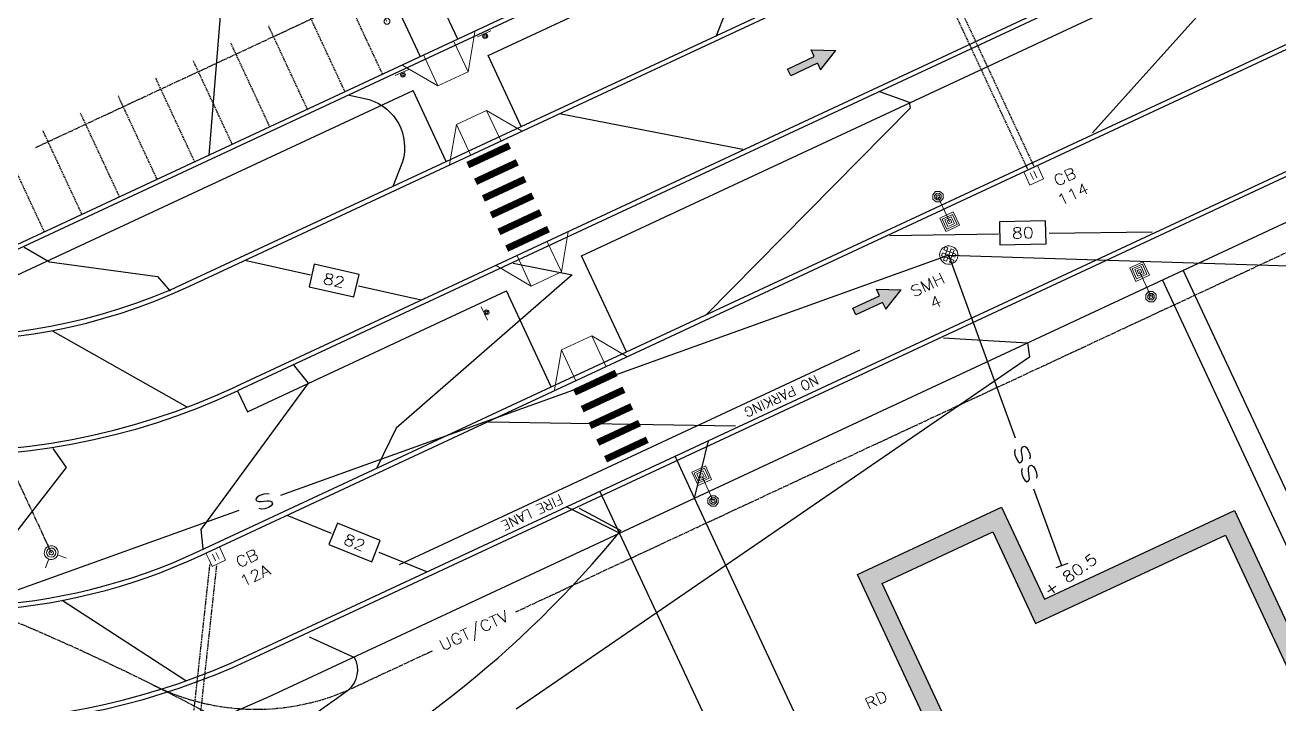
# Model space of a CAD drawing. Header units: feet. Extents: x 1024297 to 1030998, y 90489 to 94481.
# Drawn here: x 1025341.1 to 1025613.3, y 91454.4 to 91601.7 of the extents above; entities that cross this region are included whole.
import ezdxf
from ezdxf.enums import TextEntityAlignment as Align

# ---------------------------------------------------------------- set-up
doc = ezdxf.new("R2010")
doc.units = ezdxf.units.FT
doc.header["$MEASUREMENT"] = 0
for name, pattern in [('HIDDEN', [0.375, 0.25, -0.125]), ('UTILITY', [1.08, 0.9, -0.06, 0, -0.06, 0, -0.06]), ('WATER', [1.14, 0.9, -0.06, 0, -0.06, 0, -0.06, 0, -0.06])]:
    doc.linetypes.add(name, pattern=pattern)
for name, color, linetype in [('P1COL', 4, 'Continuous'), ('P1SWT', 4, 'Continuous'), ('P2SWL', 5, 'Continuous'), ('P5PLL', 1, 'HIDDEN'), ('P5PML', 1, 'Continuous'), ('P6BUL', 6, 'Continuous'), ('P6CUL', 6, 'Continuous'), ('P6CWL', 1, 'Continuous'), ('P6DRL', 6, 'HIDDEN'), ('P6PLL', 6, 'Continuous'), ('P6TOS', 3, 'Continuous'), ('P6UTL', 6, 'UTILITY'), ('P6WAL', 6, 'Continuous'), ('P6WAS', 6, 'Continuous'), ('P6WTL', 6, 'WATER'), ('P7BUL', 3, 'Continuous'), ('P7COT', 3, 'Continuous'), ('P7DRS', 3, 'Continuous'), ('P7DRT', 3, 'Continuous'), ('P7DRT-RD', 3, 'Continuous'), ('P7EPL', 3, 'Continuous'), ('P7MSS', 3, 'Continuous'), ('P7PLS-HC', 3, 'Continuous'), ('P7SWS', 3, 'Continuous'), ('P7SWT', 3, 'Continuous'), ('P7TFA', 3, 'Continuous'), ('P7UTS', 3, 'Continuous'), ('P7WTS', 3, 'Continuous')]:
    doc.layers.add(name, color=color, linetype=linetype)
doc.styles.add('60', font='simplex.shx', dxfattribs={"width": 1.15, "height": 2.4})
doc.styles.add('60L', font='simplex.shx', dxfattribs={"height": 2.12})
doc.styles.add('80', font='simplex.shx', dxfattribs={"width": 1.66, "height": 3.08})

# ---------------------------------------------------------------- blocks, each defined once
blk = doc.blocks.new('PHYD')
at = {"color": 0, "linetype": 'ByBlock', "lineweight": 0}
for points in [[(-0.0002, 0.0751), (-0.0002, 0.0379)], [(0.0374, 0.0002), (0.0356, 0.0119), (0.03, 0.0221), (0.0216, 0.0304), (0.0114, 0.036), (-0.0002, 0.0379), (-0.0119, 0.036), (-0.0221, 0.0304), (-0.0304, 0.0221), (-0.036, 0.0119), (-0.0379, 0.0002), (-0.036, -0.0114), (-0.0304, -0.0216), (-0.0221, -0.03), (-0.0119, -0.0356), (-0.0002, -0.0374), (0.0114, -0.0356), (0.0216, -0.03), (0.03, -0.0216), (0.0356, -0.0114), (0.0374, 0.0002), (0.0374, 0.0002)], [(0.0249, 0.0002), (0.023, 0.01), (0.0174, 0.0179), (0.0095, 0.0235), (-0.0002, 0.0253), (-0.01, 0.0235), (-0.0179, 0.0179), (-0.0235, 0.01), (-0.0253, 0.0002), (-0.0235, -0.0095), (-0.0179, -0.0174), (-0.01, -0.023), (-0.0002, -0.0249), (0.0095, -0.023), (0.0174, -0.0174), (0.023, -0.0095), (0.0249, 0.0002), (0.0249, 0.0002)], [(0.0123, 0.0002), (0.0105, 0.0063), (0.0058, 0.0109), (-0.0002, 0.0128), (-0.0063, 0.0109), (-0.0109, 0.0063), (-0.0128, 0.0002), (-0.0109, -0.0058), (-0.0063, -0.0105), (-0.0002, -0.0123), (0.0058, -0.0105), (0.0105, -0.0058), (0.0123, 0.0002), (0.0123, 0.0002)], [(-0.0253, -0.0249), (-0.0625, -0.0621)], [(0.0621, -0.0621), (0.0249, -0.0249)]]:
    blk.add_lwpolyline(points, dxfattribs=at)
blk = doc.blocks.new('HC')
at = {"color": 0, "linetype": 'ByBlock', "lineweight": 0}
for points in [[(0.0989, 0.2501), (0.094, 0.2624), (0.0829, 0.2673), (0.0707, 0.2624), (0.0657, 0.2501), (0.0707, 0.239), (0.0829, 0.2341), (0.094, 0.239), (0.0989, 0.2501), (0.0989, 0.2501)], [(0.0829, 0.2501), (0.0829, 0.2341), (0.0829, 0.1837), (0.1321, 0.1837)], [(0.0657, 0.2009), (0.051, 0.1788), (0.0461, 0.153), (0.051, 0.1284), (0.0657, 0.1063), (0.0879, 0.0915), (0.1137, 0.0866), (0.1382, 0.0915), (0.1604, 0.1063)], [(0.0829, 0.1837), (0.0829, 0.1505), (0.1493, 0.1505), (0.1825, 0.1001), (0.1997, 0.1174)]]:
    blk.add_lwpolyline(points, dxfattribs=at)
blk = doc.blocks.new('RAMP')
at = {"color": 0, "linetype": 'ByBlock', "lineweight": 0}
for points in [[(0, 0), (0.284, 0.411), (0.284, 0)], [(0.284, 0.411), (0.695, 0.411), (0.695, 0)], [(0.695, 0.411), (0.98, 0)]]:
    blk.add_lwpolyline(points, dxfattribs=at)
blk = doc.blocks.new('SMH')
at = {"color": 0, "linetype": 'ByBlock', "lineweight": 0}
for points in [[(0.0497, 0.0002), (0.0478, 0.0133), (0.0429, 0.0255), (0.0352, 0.0357), (0.025, 0.0434), (0.0129, 0.0488), (-0.0002, 0.0502), (-0.0133, 0.0488), (-0.0255, 0.0434), (-0.0357, 0.0357), (-0.0434, 0.0255), (-0.0483, 0.0133), (-0.0502, 0.0002), (-0.0483, -0.0129), (-0.0434, -0.025), (-0.0357, -0.0352), (-0.0255, -0.0429), (-0.0133, -0.0483), (-0.0002, -0.0497), (0.0129, -0.0483), (0.025, -0.0429), (0.0352, -0.0352), (0.0429, -0.025), (0.0478, -0.0129), (0.0497, 0.0002), (0.0497, 0.0002)], [(-0.0002, 0.0502), (-0.0129, 0.0376), (0.0371, -0.0124), (0.025, -0.025), (-0.0255, 0.0255), (-0.0376, 0.0129), (0.0124, -0.0371), (-0.0002, -0.0497), (-0.0129, -0.0371), (0.0371, 0.0129), (0.025, 0.0255), (-0.0255, -0.025), (-0.0376, -0.0124), (0.0124, 0.0376), (-0.0002, 0.0502), (-0.0002, 0.0502)]]:
    blk.add_lwpolyline(points, dxfattribs=at)
blk = doc.blocks.new('CBB')
at = {"color": 0, "linetype": 'ByBlock', "lineweight": 0}
for points in [[(0.0396, 0.0414), (0.0396, 0.0801), (-0.0414, 0.0801), (-0.0414, 0.0009), (0.0396, 0.0009), (0.0396, 0.0414), (0.0396, 0.0414)], [(-0.0114, 0.0202), (-0.0114, 0.0607)], [(0.0097, 0.0607), (0.0097, 0.0202)]]:
    blk.add_lwpolyline(points, dxfattribs=at)
blk = doc.blocks.new('SIGN1')
at = {"color": 0, "linetype": 'ByBlock', "lineweight": 0}
for points in [[(-0.0406, 0.0135), (0.0399, 0.0135)], [(0.0128, 0.0003), (0.0115, 0.0073), (0.0066, 0.0121), (-0.0003, 0.0135), (-0.0073, 0.0121), (-0.0121, 0.0073), (-0.0135, 0.0003), (-0.0121, -0.0066), (-0.0073, -0.0115), (-0.0003, -0.0128), (0.0066, -0.0115), (0.0115, -0.0066), (0.0128, 0.0003), (0.0128, 0.0003)], [(0.0066, 0.0003), (0.0045, 0.0052), (-0.0003, 0.0073), (-0.0052, 0.0052), (-0.0073, 0.0003), (-0.0052, -0.0045), (-0.0003, -0.0066), (0.0045, -0.0045), (0.0066, 0.0003), (0.0066, 0.0003)]]:
    blk.add_lwpolyline(points, dxfattribs=at)
blk = doc.blocks.new('PLP1')
at = {"color": 0, "linetype": 'ByBlock', "lineweight": 0}
for points in [[(-0.001, 0.191), (0.0393, 0.191), (0.0393, 0.1104), (-0.0413, 0.1104), (-0.0413, 0.191), (-0.001, 0.191), (-0.001, 0.191)], [(-0.001, 0.1814), (0.0298, 0.1814), (0.0298, 0.1219), (-0.0317, 0.1219), (-0.0317, 0.1814), (-0.001, 0.1814), (-0.001, 0.1814)], [(-0.001, 0.1718), (0.0182, 0.1718), (0.0182, 0.1315), (-0.0202, 0.1315), (-0.0202, 0.1718), (-0.001, 0.1718), (-0.001, 0.1718)], [(-0.001, 0.1603), (0.0086, 0.1603), (0.0086, 0.1411), (-0.0106, 0.1411), (-0.0106, 0.1603), (-0.001, 0.1603), (-0.001, 0.1603)], [(-0.001, 0.001), (-0.001, 0.1507)], [(0.0298, 0.001), (0.0202, 0.0221), (-0.001, 0.0317), (-0.0221, 0.0221), (-0.0317, 0.001), (-0.0221, -0.0202), (-0.001, -0.0298), (0.0202, -0.0202), (0.0298, 0.001), (0.0298, 0.001)], [(0.0182, 0.001), (0.0125, 0.0144), (-0.001, 0.0202), (-0.0144, 0.0144), (-0.0202, 0.001), (-0.0144, -0.0125), (-0.001, -0.0182), (0.0125, -0.0125), (0.0182, 0.001), (0.0182, 0.001)], [(0.0086, 0.001), (0.0067, 0.0086), (-0.001, 0.0106), (-0.0086, 0.0086), (-0.0106, 0.001), (-0.0086, -0.0067), (-0.001, -0.0086), (0.0067, -0.0067), (0.0086, 0.001), (0.0086, 0.001)]]:
    blk.add_lwpolyline(points, dxfattribs=at)
blk = doc.blocks.new('CONID')
blk.add_lwpolyline([(-0.125, -0.0625), (0.125, -0.0625), (0.125, 0.0625), (-0.125, 0.0625)], close=True)
at = {"style": '60', "width": 1.15}
blk.add_attdef('CON', text='', height=0.06, dxfattribs=at).set_placement((0, 0), align=Align.MIDDLE)
blk = doc.blocks.new('TF')
for p, q in [((0.0012, -0.0199), (0.0012, 0.0201)), ((0.0012, 0.0201), (0.1612, 0.0201)), ((0.1612, 0.0201), (0.1612, 0.0601)), ((0.1612, 0.0601), (0.2812, 0.0001)), ((0.1612, -0.0599), (0.2812, 0.0001)), ((0.1612, -0.0199), (0.0012, -0.0199)), ((0.1612, -0.0199), (0.1612, -0.0599))]:
    blk.add_line(p, q)
for points in [[(0.0012, 0.0201), (0.0012, -0.0199), (0.1612, 0.0201), (0.1612, -0.0199)], [(0.1612, -0.0599), (0.1612, 0.0601), (0.2812, 0.0001), (0.1612, 0.0601)]]:
    blk.add_solid(points)

msp = doc.modelspace()

# ---------------------------------------------------------------- hatches: boundary and pattern name
at = {"layer": 'P6BUL'}
h = msp.add_hatch(color=256, dxfattribs=at)
edge = h.paths.add_edge_path()
edge.add_line((1025895.77189, 91235.01205), (1025898.16707, 91229.87559))
edge.add_line((1025898.16707, 91229.87559), (1025861.00841, 91212.54822))
edge.add_line((1025861.00841, 91212.54822), (1025827.19895, 91285.05285))
edge.add_line((1025827.19895, 91285.05285), (1025757.11132, 91252.37045))
edge.add_line((1025757.11132, 91252.37045), (1025760.91034, 91244.22342))
edge.add_arc((1025532.56519, 91131.64573), 254.58838, -20.7880087, 26.2440103, ccw=False)
edge.add_line((1025770.57986, 91041.28944), (1025741.91456, 91102.76235))
edge.add_line((1025741.91456, 91102.76235), (1025714.72532, 91090.08381))
edge.add_line((1025714.72532, 91090.08381), (1025700.35633, 91120.89825))
edge.add_line((1025700.35633, 91120.89825), (1025664.10402, 91103.99354))
edge.add_line((1025664.10402, 91103.99354), (1025668.04846, 91095.53466))
edge.add_line((1025668.04846, 91095.53466), (1025635.42137, 91080.3204))
edge.add_line((1025635.42137, 91080.3204), (1025644.71897, 91060.38163))
edge.add_line((1025644.71897, 91060.38163), (1025597.59097, 91038.40548))
edge.add_line((1025597.59097, 91038.40548), (1025588.29336, 91058.34425))
edge.add_line((1025588.29336, 91058.34425), (1025561.10414, 91045.66571))
edge.add_line((1025561.10414, 91045.66571), (1025528.98434, 91114.54683))
edge.add_line((1025528.98434, 91114.54683), (1025532.60954, 91116.23729))
edge.add_line((1025532.60954, 91116.23729), (1025529.22859, 91123.48775))
edge.add_line((1025529.22859, 91123.48775), (1025525.60339, 91121.7973))
edge.add_line((1025525.60339, 91121.7973), (1025504.8951, 91166.20638))
edge.add_line((1025504.8951, 91166.20638), (1025525.28699, 91175.71527))
edge.add_line((1025525.28699, 91175.71527), (1025490.76342, 91249.75132))
edge.add_line((1025490.76342, 91249.75132), (1025482.68513, 91255.62054))
edge.add_line((1025482.68513, 91255.62054), (1025471.22893, 91239.85243))
edge.add_line((1025471.22893, 91239.85243), (1025365.65222, 91316.55841))
edge.add_line((1025365.65222, 91316.55841), (1025386.81248, 91345.68302))
edge.add_line((1025386.81248, 91345.68302), (1025391.66659, 91342.15631))
edge.add_line((1025391.66659, 91342.15631), (1025408.12457, 91364.80878))
edge.add_line((1025408.12457, 91364.80878), (1025403.27047, 91368.33549))
edge.add_line((1025403.27047, 91368.33549), (1025424.43074, 91397.46011))
edge.add_line((1025424.43074, 91397.46011), (1025515.42965, 91331.34553))
edge.add_arc((1025669.27955, 91043.64661), 326.25213, 105.8619875, 118.1360933, ccw=False)
edge.add_line((1025580.10796, 91357.476), (1025521.81319, 91482.48953))
edge.add_line((1025521.81319, 91482.48953), (1025553.08067, 91497.0698))
edge.add_line((1025553.08067, 91497.0698), (1025562.37827, 91477.13103))
edge.add_line((1025562.37827, 91477.13103), (1025603.61552, 91496.36028))
edge.add_line((1025603.61552, 91496.36028), (1025671.23446, 91351.351))
edge.add_line((1025671.23446, 91351.351), (1025763.95606, 91394.58779))
edge.add_line((1025763.95606, 91394.58779), (1025739.4442, 91447.15364))
edge.add_line((1025739.4442, 91447.15364), (1025761.19765, 91457.29744))
edge.add_line((1025761.19765, 91457.29744), (1025750.20958, 91480.86144))
edge.add_line((1025750.20958, 91480.86144), (1025846.30835, 91525.67304))
edge.add_line((1025846.30835, 91525.67304), (1025857.29642, 91502.10903))
edge.add_line((1025857.29642, 91502.10903), (1025879.04781, 91512.25187))
edge.add_line((1025879.04781, 91512.25187), (1025903.55967, 91459.68602))
edge.add_line((1025903.55967, 91459.68602), (1025996.29671, 91502.93002))
edge.add_line((1025996.29671, 91502.93002), (1025940.33687, 91622.93629))
edge.add_line((1025940.33687, 91622.93629), (1025952.11887, 91628.43033))
edge.add_line((1025952.11887, 91628.43033), (1025952.05687, 91628.56329))
edge.add_arc((1026296.33469, 92124.79385), 603.96357, 234.04158785, 235.24762769, ccw=False)
edge.add_line((1025941.68857, 91635.91951), (1025941.5445, 91636.02403))
edge.add_arc((1025977.65943, 91681.71434), 58.23996, 155.1747273, 231.6761391, ccw=False)
edge.add_line((1025924.80129, 91706.16653), (1025921.37932, 91713.50496))
edge.add_line((1025921.37932, 91713.50496), (1025947.34993, 91725.61526))
edge.add_line((1025947.34993, 91725.61526), (1025922.91151, 91778.02362))
edge.add_line((1025922.91151, 91778.02362), (1026062.78501, 91843.2477))
edge.add_line((1026062.78501, 91843.2477), (1026067.29294, 91833.58042))
edge.add_line((1026067.29294, 91833.58042), (1026134.35972, 91864.85417))
edge.add_line((1026134.35972, 91864.85417), (1026163.87256, 91801.56367))
edge.add_line((1026163.87256, 91801.56367), (1026190.15549, 91813.8196))
edge.add_line((1026190.15549, 91813.8196), (1026217.76655, 91754.6075))
edge.add_line((1026217.76655, 91754.6075), (1026191.48362, 91742.35157))
edge.add_line((1026191.48362, 91742.35157), (1026220.99646, 91679.06107))
edge.add_line((1026220.99646, 91679.06107), (1026153.92969, 91647.78732))
edge.add_line((1026153.92969, 91647.78732), (1026158.43761, 91638.12004))
edge.add_line((1026158.43761, 91638.12004), (1026116.36961, 91618.5034))
edge.add_line((1026116.36961, 91618.5034), (1026144.26248, 91558.68695))
edge.add_line((1026144.26248, 91558.68695), (1026211.63133, 91590.10156))
edge.add_line((1026211.63133, 91590.10156), (1026251.35744, 91504.90863))
edge.add_line((1026251.35744, 91504.90863), (1026113.59861, 91440.67063))
edge.add_line((1026113.59861, 91440.67063), (1026201.50321, 91252.15872))
edge.add_line((1026201.50321, 91252.15872), (1026170.23564, 91237.57841))
edge.add_line((1026170.23564, 91237.57841), (1026160.93804, 91257.51718))
edge.add_line((1026160.93804, 91257.51718), (1026119.70084, 91238.28796))
edge.add_line((1026119.70084, 91238.28796), (1026049.54619, 91388.73507))
edge.add_line((1026049.54619, 91388.73507), (1025946.83162, 91340.83848))
edge.add_line((1025946.83162, 91340.83848), (1025980.64108, 91268.33386))
edge.add_line((1025980.64108, 91268.33386), (1025943.48243, 91251.00649))
edge.add_line((1025943.48243, 91251.00649), (1025941.08725, 91256.14295))
edge.add_line((1025941.08725, 91256.14295), (1025939.87884, 91255.57946))
edge.add_arc((1025898.74365, 91287.7941), 52.24832, 268.0659361, 321.9340639, ccw=False)
edge.add_line((1025896.9803, 91235.57554), (1025895.77189, 91235.01205))
edge = h.paths.add_edge_path(flags=16)
edge.add_line((1025890.45619, 91236.94681), (1025892.85136, 91231.81035))
edge.add_line((1025892.85136, 91231.81035), (1025862.94317, 91217.86393))
edge.add_line((1025862.94317, 91217.86393), (1025829.1337, 91290.36855))
edge.add_line((1025829.1337, 91290.36855), (1025751.79561, 91254.30521))
edge.add_line((1025751.79561, 91254.30521), (1025757.30354, 91242.49343))
edge.add_arc((1025532.56519, 91131.64573), 250.58838, -18.5803441, 26.2538989, ccw=False)
edge.add_line((1025770.09235, 91051.79972), (1025743.84931, 91108.07806))
edge.add_line((1025743.84931, 91108.07806), (1025716.66008, 91095.39951))
edge.add_line((1025716.66008, 91095.39951), (1025702.29109, 91126.21395))
edge.add_line((1025702.29109, 91126.21395), (1025658.78831, 91105.9283))
edge.add_line((1025658.78831, 91105.9283), (1025662.73275, 91097.46942))
edge.add_line((1025662.73275, 91097.46942), (1025630.10567, 91082.25516))
edge.add_line((1025630.10567, 91082.25516), (1025639.40327, 91062.31639))
edge.add_line((1025639.40327, 91062.31639), (1025599.52572, 91043.72119))
edge.add_line((1025599.52572, 91043.72119), (1025590.22812, 91063.65996))
edge.add_line((1025590.22812, 91063.65996), (1025563.03889, 91050.98141))
edge.add_line((1025563.03889, 91050.98141), (1025534.30004, 91112.61208))
edge.add_line((1025534.30004, 91112.61208), (1025537.92524, 91114.30253))
edge.add_line((1025537.92524, 91114.30253), (1025531.16335, 91128.80346))
edge.add_line((1025531.16335, 91128.80346), (1025527.53815, 91127.113))
edge.add_line((1025527.53815, 91127.113), (1025510.2108, 91164.27162))
edge.add_line((1025510.2108, 91164.27162), (1025530.6027, 91173.78052))
edge.add_line((1025530.6027, 91173.78052), (1025493.95146, 91252.37934))
edge.add_line((1025493.95146, 91252.37934), (1025481.8002, 91261.20775))
edge.add_line((1025481.8002, 91261.20775), (1025470.34401, 91245.43964))
edge.add_line((1025470.34401, 91245.43964), (1025371.23942, 91317.44333))
edge.add_line((1025371.23942, 91317.44333), (1025387.69741, 91340.09581))
edge.add_line((1025387.69741, 91340.09581), (1025392.55151, 91336.5691))
edge.add_line((1025392.55151, 91336.5691), (1025413.71178, 91365.69371))
edge.add_line((1025413.71178, 91365.69371), (1025408.85768, 91369.22042))
edge.add_line((1025408.85768, 91369.22042), (1025425.31567, 91391.8729))
edge.add_line((1025425.31567, 91391.8729), (1025515.11471, 91326.63007))
edge.add_arc((1025669.27955, 91043.64661), 322.25213, 105.026245, 118.5808383, ccw=False)
edge.add_line((1025585.73199, 91354.88003), (1025527.12889, 91480.55478))
edge.add_line((1025527.12889, 91480.55478), (1025551.14591, 91491.7541))
edge.add_line((1025551.14591, 91491.7541), (1025560.44351, 91471.81533))
edge.add_line((1025560.44351, 91471.81533), (1025601.68076, 91491.04457))
edge.add_line((1025601.68076, 91491.04457), (1025669.2997, 91346.03529))
edge.add_line((1025669.2997, 91346.03529), (1025769.27177, 91392.65303))
edge.add_line((1025769.27177, 91392.65303), (1025744.75991, 91445.21889))
edge.add_line((1025744.75991, 91445.21889), (1025766.51336, 91455.36268))
edge.add_line((1025766.51336, 91455.36268), (1025755.52528, 91478.92669))
edge.add_line((1025755.52528, 91478.92669), (1025844.37359, 91520.35733))
edge.add_line((1025844.37359, 91520.35733), (1025855.36166, 91496.79333))
edge.add_line((1025855.36166, 91496.79333), (1025877.11305, 91506.93617))
edge.add_line((1025877.11305, 91506.93617), (1025901.62491, 91454.37032))
edge.add_line((1025901.62491, 91454.37032), (1026001.61242, 91500.99526))
edge.add_line((1026001.61242, 91500.99526), (1025945.65257, 91621.00153))
edge.add_line((1025945.65257, 91621.00153), (1025957.43457, 91626.49557))
edge.add_line((1025957.43457, 91626.49557), (1025955.22441, 91631.23529))
edge.add_arc((1026296.33469, 92124.79385), 599.96357, 234.04158757, 235.35070898, ccw=False)
edge.add_line((1025944.03736, 91639.15729), (1025943.96131, 91639.21245))
edge.add_arc((1025977.65943, 91681.71434), 54.23996, 153.239473, 231.5904444, ccw=False)
edge.add_line((1025929.22878, 91706.13656), (1025926.69502, 91711.57021))
edge.add_line((1025926.69502, 91711.57021), (1025952.66563, 91723.6805))
edge.add_line((1025952.66563, 91723.6805), (1025928.22722, 91776.08886))
edge.add_line((1025928.22722, 91776.08886), (1026060.85026, 91837.932))
edge.add_line((1026060.85026, 91837.932), (1026065.35818, 91828.26471))
edge.add_line((1026065.35818, 91828.26471), (1026132.42496, 91859.53846))
edge.add_line((1026132.42496, 91859.53846), (1026161.9378, 91796.24797))
edge.add_line((1026161.9378, 91796.24797), (1026188.22073, 91808.5039))
edge.add_line((1026188.22073, 91808.5039), (1026212.45084, 91756.54225))
edge.add_line((1026212.45084, 91756.54225), (1026186.16792, 91744.28632))
edge.add_line((1026186.16792, 91744.28632), (1026215.68076, 91680.99583))
edge.add_line((1026215.68076, 91680.99583), (1026148.61398, 91649.72208))
edge.add_line((1026148.61398, 91649.72208), (1026153.12191, 91640.0548))
edge.add_line((1026153.12191, 91640.0548), (1026111.0539, 91620.43816))
edge.add_line((1026111.0539, 91620.43816), (1026142.32772, 91553.37125))
edge.add_line((1026142.32772, 91553.37125), (1026209.69657, 91584.78586))
edge.add_line((1026209.69657, 91584.78586), (1026246.04174, 91506.84339))
edge.add_line((1026246.04174, 91506.84339), (1026108.28291, 91442.60539))
edge.add_line((1026108.28291, 91442.60539), (1026196.18751, 91254.09348))
edge.add_line((1026196.18751, 91254.09348), (1026172.1704, 91242.89411))
edge.add_line((1026172.1704, 91242.89411), (1026162.8728, 91262.83288))
edge.add_line((1026162.8728, 91262.83288), (1026121.6356, 91243.60366))
edge.add_line((1026121.6356, 91243.60366), (1026051.48095, 91394.05078))
edge.add_line((1026051.48095, 91394.05078), (1025941.51592, 91342.77324))
edge.add_line((1025941.51592, 91342.77324), (1025975.32538, 91270.26861))
edge.add_line((1025975.32538, 91270.26861), (1025945.41718, 91256.32219))
edge.add_line((1025945.41718, 91256.32219), (1025943.02201, 91261.45866))
edge.add_line((1025943.02201, 91261.45866), (1025937.30192, 91258.79133))
edge.add_arc((1025898.74365, 91287.7941), 48.24832, 266.9497608, 323.0502392, ccw=False)
edge.add_line((1025896.17628, 91239.61413), (1025890.45619, 91236.94681))

# ---------------------------------------------------------------- linework, layer by layer
at = {"layer": 'P1COL'}
for p, q in [((1025540.44155, 91533.84293), (1025558.67172, 91532.7322)), ((1025558.67172, 91532.7322), (1025559.15037, 91529.62936)), ((1025559.15037, 91529.62936), (1025447.7182, 91453.2704)), ((1025461.39151, 91496.86427), (1025470.40355, 91492.01922)), ((1025402.79291, 91468.95528), (1025412.62838, 91464.43826))]:
    msp.add_line(p, q, dxfattribs=at)
at = {"layer": 'P1COL', "flags": 128}
for points in [[(1025394.72993, 91742.32295), (1025380.99426, 91573.50425)], [(1025600.02859, 91621.62573), (1025607.5442, 91619.59613), (1025608.33909, 91617.89148), (1025572.8111, 91578.34555)], [(1025526.5381, 91587.33023), (1025533.01825, 91584.97017), (1025533.25741, 91583.73624), (1025488.94593, 91538.8184)], [(1025457.11243, 91582.51767), (1025496.88527, 91574.7887)], [(1025528.79398, 91556.09709), (1025552.41114, 91556.40301)], [(1025563.37694, 91556.54506), (1025585.72352, 91556.83453)], [(1025340.89443, 91553.50344), (1025346.36079, 91550.36102), (1025369.85641, 91547.16554), (1025372.57622, 91543.97297)], [(1025403.02215, 91547.44957), (1025388.80624, 91550.66597)], [(1025447.06027, 91550.06361), (1025459.85776, 91547.50845), (1025421.65562, 91514.25479), (1025417.4155, 91505.60763)], [(1025427.04269, 91542.01485), (1025413.43369, 91545.09393)], [(1025376.26467, 91518.81704), (1025347.1638, 91535.24889)], [(1025379.73995, 91488.02571), (1025379.31114, 91492.23725), (1025402.57847, 91523.98673), (1025399.35939, 91528.02999)], [(1025495.30824, 91514.65995), (1025441.67509, 91515.52582)], [(1025331.09467, 91475.89129), (1025331.17076, 91481.48912), (1025350.08187, 91505.71808), (1025347.154, 91509.85192)], [(1025407.62238, 91491.41919), (1025397.95241, 91495.32669)], [(1025428.32894, 91483.05195), (1025417.92794, 91487.25485)], [(1025376.00597, 91459.40338), (1025349.11994, 91476.8667)]]:
    msp.add_lwpolyline(points, dxfattribs=at)
for points in [[(1025481.3117, 91619.08403), (1025485.9671, 91618.05295, -0.411584031), (1025493.15881, 91604.5549), (1025493.15881, 91604.5549), (1025491.06719, 91599.21043)], [(1025411.15965, 91586.5818), (1025415.81504, 91585.55072, -0.411584031), (1025423.00676, 91572.05267), (1025423.00676, 91572.05267), (1025420.91513, 91566.70821)]]:
    msp.add_lwpolyline(points, format="xyb", dxfattribs=at)
at = {"layer": 'P1COL'}
for centre, radius, start, end in [((1025291.19987, 91638.41917), 231.40204, 295.4121606, 320.752992), ((1025407.6598, 91461.76829), 5.64052, 310.8158213, 28.2523376), ((1025140.57562, 91828.11642), 458.99223, 293.0239778, 306.1516865)]:
    msp.add_arc(centre, radius, start, end, dxfattribs=at)
at = {"layer": 'P2SWL'}
for p, q in [((1025556.07295, 91512.04881), (1025541.61299, 91551.81372)), ((1025566.13487, 91484.37852), (1025560.08077, 91501.0273)), ((1025567.43135, 91484.84997), (1025564.8384, 91483.90708))]:
    msp.add_line(p, q, dxfattribs=at)
at = {"layer": 'P2SWL', "flags": 128}
for points in [[(1025541.61299, 91551.81372), (1025396.50437, 91499.64369)], [(1025541.61299, 91551.81372), (1025659.34481, 91548.07943)], [(1025387.50504, 91496.40822), (1025315.38183, 91470.47819)]]:
    msp.add_lwpolyline(points, dxfattribs=at)
at = {"layer": 'P5PLL'}
for p, q in [((1025418.69368, 91591.08378), (1025410.24132, 91609.20994)), ((1025410.53691, 91587.28022), (1025402.08455, 91605.40637)), ((1025402.38014, 91583.47665), (1025393.92778, 91601.60281)), ((1025394.22337, 91579.67309), (1025385.77101, 91597.79924)), ((1025386.0666, 91575.86952), (1025377.61424, 91593.99568)), ((1025377.90983, 91572.06596), (1025369.45747, 91590.19212)), ((1025369.75306, 91568.2624), (1025361.3007, 91586.38855)), ((1025361.59629, 91564.45883), (1025353.14393, 91582.58499)), ((1025353.43952, 91560.65527), (1025344.98716, 91578.78142)), ((1025345.28275, 91556.8517), (1025336.83039, 91574.97786))]:
    msp.add_line(p, q, dxfattribs=at)
at = {"layer": 'P5PML', "flags": 128}
msp.add_lwpolyline([(1025422.37032, 91484.66719), (1025522.29576, 91531.26319)], dxfattribs=at)
at = {"layer": 'P6BUL'}
msp.add_lwpolyline([(1025585.73199, 91354.88003), (1025527.12889, 91480.55478), (1025551.14591, 91491.7541), (1025560.44351, 91471.81533), (1025601.68076, 91491.04457), (1025669.2997, 91346.03529)], dxfattribs=at)
at = {"layer": 'P6CUL'}
for p, q in [((1025448.80583, 91579.74761), (1025677.64854, 91686.45872)), ((1025432.49229, 91572.14048), (1025448.80583, 91579.74761)), ((1025376.23333, 91545.9065), (1025432.49229, 91572.14048))]:
    msp.add_line(p, q, dxfattribs=at)
at = {"layer": 'P6CUL', "flags": 128}
for points in [[(1025762.50507, 91805.24937, 0.117739273), (1025763.37122, 91803.60553, -0.499753066), (1025738.64934, 91686.21604), (1025387.22141, 91522.3425)], [(1025471.62721, 91530.80699), (1025750.48265, 91660.83942, 0.122888372), (1025789.23778, 91692.23583)], [(1025261.41746, 91449.0571), (1025257.17318, 91456.97772, -0.712164092), (1025262.30308, 91462.53121, 0.215493798), (1025389.97128, 91464.04238), (1025761.47073, 91637.27542)]]:
    msp.add_lwpolyline(points, format="xyb", dxfattribs=at)
for points in [[(1025668.35094, 91706.3975), (1025336.64229, 91551.71921), (1025336.46676, 91552.09564)], [(1025455.31367, 91523.19986), (1025471.62721, 91530.80699)], [(1025378.9832, 91487.60638), (1025455.31367, 91523.19986)]]:
    msp.add_lwpolyline(points, dxfattribs=at)
at = {"layer": 'P6CUL'}
for centre, radius, start in [((1025323.40605, 91659.19498), 125, 238.2639686), ((1025324.46545, 91604.52009), 129, 208.1847385), ((1025323.40605, 91659.19498), 151, 238.2639686)]:
    msp.add_arc(centre, radius, start, 295, dxfattribs=at)
at = {"layer": 'P6CWL', "const_width": 1.5, "flags": 128}
for points in [[(1025437.18692, 91571.34761), (1025446.25013, 91575.57351)], [(1025438.87728, 91567.72232), (1025447.94049, 91571.94823)], [(1025440.56764, 91564.09704), (1025449.63085, 91568.32294)], [(1025442.258, 91560.47176), (1025451.32121, 91564.69766)], [(1025443.94836, 91556.84647), (1025453.01157, 91561.07237)], [(1025445.63872, 91553.22119), (1025454.70193, 91557.44709)], [(1025460.33525, 91522.00258), (1025469.39846, 91526.22848)], [(1025462.02561, 91518.3773), (1025471.08882, 91522.6032)], [(1025463.71597, 91514.75202), (1025472.77918, 91518.97792)], [(1025465.40633, 91511.12673), (1025474.46954, 91515.35263)], [(1025467.09669, 91507.50145), (1025476.1599, 91511.72735)]]:
    msp.add_lwpolyline(points, dxfattribs=at)
at = {"layer": 'P6DRL'}
for p, q in [((1025369.98554, 91381.44751), (1025381.231, 91484.75168)), ((1025371.47673, 91381.28518), (1025382.70098, 91484.39449))]:
    msp.add_line(p, q, dxfattribs=at)
at = {"layer": 'P6DRL', "flags": 128}
for points in [[(1025537.30253, 91616.32936), (1025558.74279, 91570.3502)], [(1025538.65141, 91616.98598), (1025560.10777, 91570.97229)]]:
    msp.add_lwpolyline(points, dxfattribs=at)
at = {"layer": 'P6PLL'}
for p, q in [((1025435.00722, 91598.69091), (1025426.55486, 91616.81707)), ((1025418.39809, 91613.0135), (1025426.85045, 91594.88735))]:
    msp.add_line(p, q, dxfattribs=at)
at = {"layer": 'P6UTL', "flags": 128}
for points in [[(1025447.62694, 91474.37699), (1025614.35655, 91552.12428, -0.100082663), (1025665.16018, 91564.38629, -0.100082663)], [(1025447.80071, 91409.96522, 0.080847209), (1025299.40839, 91487.06091)], [(1025368.90894, 91458.48714, 0.22851963), (1025412.34094, 91457.92285), (1025429.53186, 91465.93911)]]:
    msp.add_lwpolyline(points, format="xyb", dxfattribs=at)
at = {"layer": 'P6WAL'}
for p, q in [((1025441.62132, 91595.15485), (1025670.46403, 91701.86596)), ((1025461.90699, 91551.65207), (1025740.76243, 91681.6845)), ((1025448.80583, 91579.74761), (1025441.62132, 91595.15485)), ((1025338.23642, 91546.94567), (1025425.30778, 91587.54772)), ((1025432.49229, 91572.14048), (1025425.30778, 91587.54772)), ((1025471.62721, 91530.80699), (1025461.90699, 91551.65207)), ((1025682.11016, 91356.42242), (1025592.51507, 91548.5597)), ((1025389.3345, 91517.81096), (1025445.59345, 91544.04494)), ((1025455.31367, 91523.19986), (1025445.59345, 91544.04494)), ((1025662.64608, 91386.33226), (1025587.98353, 91546.44661)), ((1025387.22141, 91522.3425), (1025389.3345, 91517.81096)), ((1025519.80578, 91427.48772), (1025486.41885, 91499.08622)), ((1025514.79418, 91395.6435), (1025470.10531, 91491.47909))]:
    msp.add_line(p, q, dxfattribs=at)
at = {"layer": 'P6WAL', "flags": 128}
for points in [[(1025486.41885, 91499.08622), (1025765.27429, 91629.11865, 0.073882558), (1025799.11732, 91651.47723, -0.218894353), (1025839.02439, 91663.83661), (1025887.77649, 91657.43039, -0.233489639), (1025909.8634, 91642.66067, 0.086864566), (1025929.49095, 91620.05975, 0.00905324), (1025947.5851, 91607.39241)], [(1025265.76346, 91451.38591, 0.203332683), (1025393.77484, 91455.88561), (1025470.10531, 91491.47909)]]:
    msp.add_lwpolyline(points, format="xyb", dxfattribs=at)
at = {"layer": 'P6WAS'}
for p, q in [((1025486.41885, 91499.08622), (1025489.43961, 91511.5286)), ((1025486.41885, 91499.08622), (1025482.19267, 91508.1493)), ((1025470.10531, 91491.47909), (1025465.87913, 91500.54217)), ((1025470.10531, 91491.47909), (1025486.41885, 91499.08622)), ((1025470.10531, 91491.47909), (1025458.63219, 91497.16287))]:
    msp.add_line(p, q, dxfattribs=at)
at = {"layer": 'P6WTL'}
msp.add_line((1025343.44635, 91575.19308), (1025543.79738, 91668.61831), dxfattribs=at)
at = {"layer": 'P6WTL', "flags": 128}
msp.add_lwpolyline([(1025328.9458, 91525.44384), (1025346.76852, 91487.2229)], dxfattribs=at)
at = {"layer": 'P7BUL'}
msp.add_lwpolyline([(1025580.10796, 91357.476), (1025521.81319, 91482.48953), (1025553.08067, 91497.0698), (1025562.37827, 91477.13103), (1025603.61552, 91496.36028), (1025671.23446, 91351.351)], dxfattribs=at)
at = {"layer": 'P7EPL'}
for p, q in [((1025667.92832, 91707.3038), (1025337.12598, 91553.04814)), ((1025376.65595, 91545.0002), (1025728.08388, 91708.87373)), ((1025738.22672, 91687.12235), (1025386.79879, 91523.24881)), ((1025379.40582, 91486.70007), (1025750.90527, 91659.93311))]:
    msp.add_line(p, q, dxfattribs=at)
at = {"layer": 'P7EPL', "flags": 128}
msp.add_lwpolyline([(1025464.54026, 91131.16162), (1025380.26281, 91238.13856, -0.043864836), (1025341.89833, 91296.74763), (1025256.29175, 91456.5054, -0.712164092), (1025262.70413, 91463.44727, 0.215493798), (1025389.54866, 91464.94869), (1025761.04811, 91638.18172)], format="xyb", dxfattribs=at)
at = {"layer": 'P7EPL'}
for centre, radius, start in [((1025323.40605, 91659.19498), 126, 238.2639686), ((1025324.46545, 91604.52009), 130, 208.1847385), ((1025323.40605, 91659.19498), 150, 238.2639686)]:
    msp.add_arc(centre, radius, start, 295, dxfattribs=at)

# ---------------------------------------------------------------- block references
at = {"layer": 'P6WAS', "yscale": 17.62188353984675, "zscale": 17.62188353985184}
for p, xscale, rotation in [((1025438.72559, 91600.29485), 17.62188353985879, 204.999999999958), ((1025448.87646, 91578.77587), -17.62188353983323, 25.00000000067545), ((1025458.98929, 91556.83919), 17.62188353985879, 204.999999999958), ((1025471.69771, 91529.83555), -17.62188353983323, 25.00000000067545)]:
    msp.add_blockref('RAMP', p, dxfattribs=dict(at, xscale=xscale, rotation=rotation))
at = {"layer": 'P7COT', "yscale": 40, "zscale": 40}
for p, xscale, rotation, values in [((1025557.66312, 91556.63503), 40.00000000001722, 1.116188885079546, {'CON': '80'}), ((1025408.15433, 91546.28596), 40.00000000003858, 347.2257149405131, {'CON': '82'}), ((1025412.62312, 91489.42277), 40.00000000004201, 338.0578897457775, {'CON': '82'})]:
    msp.add_blockref('CONID', p, dxfattribs=dict(at, xscale=xscale, rotation=rotation)).add_auto_attribs(values)
at = {"layer": 'P7DRS', "xscale": 39.99999999999294, "yscale": 40, "zscale": 40, "rotation": 204.9999999998219}
for p in [(1025559.31433, 91570.58158), (1025381.77325, 91487.80402)]:
    msp.add_blockref('CBB', p, dxfattribs=at)
at = {"layer": 'P7MSS', "yscale": 40}
for p, xscale, zscale, rotation in [((1025440.98032, 91599.33579), 39.9999999999784, 40, 24.06811832630692), ((1025423.13031, 91590.95954), 39.9999999999784, 40, 24.06811832630692), ((1025441.28642, 91539.3824), 39.99999999998405, 40.00000000000003, 115.0000000002878)]:
    msp.add_blockref('SIGN1', p, dxfattribs=dict(at, xscale=xscale, zscale=zscale, rotation=rotation))
at = {"layer": 'P7PLS-HC', "xscale": 39.99999999997122, "yscale": 40, "zscale": 40, "rotation": 204.9999999985714}
msp.add_blockref('HC', (1025418.39809, 91613.0135), dxfattribs=at)
at = {"layer": 'P7SWS', "xscale": 40.00000000004214, "yscale": 40, "zscale": 40, "rotation": 24.99999999997301}
msp.add_blockref('SMH', (1025541.61299, 91551.81372), dxfattribs=at)
at = {"layer": 'P7TFA', "yscale": 40, "zscale": 40}
for p, xscale, rotation in [((1025506.90101, 91591.4415), 40.00000000005443, 25.00000000001079), ((1025521.05753, 91539.51017), 40.00000000004214, 24.99999999997301)]:
    msp.add_blockref('TF', p, dxfattribs=dict(at, xscale=xscale, rotation=rotation))
at = {"layer": 'P7UTS', "yscale": 40, "zscale": 40}
for p, xscale, rotation in [((1025539.18982, 91564.52103), 39.99999999994989, 204.9999999996896), ((1025585.55569, 91542.75971), 40.00000000001751, 24.51046823303867), ((1025490.50542, 91498.43704), 40.00000000001751, 24.51046823303867)]:
    msp.add_blockref('PLP1', p, dxfattribs=dict(at, xscale=xscale, rotation=rotation))
at = {"layer": 'P7WTS', "xscale": 39.99999999994893, "yscale": 40, "zscale": 40, "rotation": 25.00000000008126}
msp.add_blockref('PHYD', (1025346.76852, 91487.2229), dxfattribs=at)

# ---------------------------------------------------------------- texts
at = {"layer": 'P1SWT', "style": '80', "width": 1.66}
msp.add_text('SS', height=3.08, rotation=109.9712284, dxfattribs=at).set_placement((1025558.31745, 91506.4922), align=Align.MIDDLE)
msp.add_text('S', height=3.08, rotation=19.8076512, dxfattribs=at).set_placement((1025391.45917, 91496.14253))
at = {"layer": 'P5PML', "style": '60L'}
for s, p in [('NO PARKING', (1025512.7115, 91525.85025)), ('FIRE LANE', (1025457.21213, 91499.97048))]:
    msp.add_text(s, height=2.12, rotation=205.1235619, dxfattribs=at).set_placement(p)
at = {"layer": 'P6TOS', "style": '60', "width": 1.15}
msp.add_text('+ 80.5', height=2.4, rotation=35.2159248, dxfattribs=at).set_placement((1025563.28197, 91477.61466))
at = {"layer": 'P6UTL', "style": '60', "width": 1.15}
msp.add_text('UGT/CTV', height=2.4, rotation=25, dxfattribs=at).set_placement((1025438.59177, 91470.13181), align=Align.MIDDLE)
at = {"layer": 'P7DRT', "style": '60', "width": 1.15}
for s, p in [('CB', (1025567.31009, 91567.69736)), ('114', (1025569.04886, 91563.96855)), ('CB', (1025389.76902, 91484.9198)), ('12A', (1025391.50779, 91481.19099))]:
    msp.add_text(s, height=2.4, rotation=25, dxfattribs=at).set_placement(p, align=Align.CENTER)
at = {"layer": 'P7DRT-RD', "style": '60', "width": 1.15}
msp.add_text('RD', height=2.4, rotation=25, dxfattribs=at).set_placement((1025526.34796, 91454.18541), align=Align.CENTER)
at = {"layer": 'P7SWT', "style": '60', "width": 1.15}
for s, p in [('SMH', (1025537.52024, 91544.26652)), ('4', (1025539.25902, 91540.53771))]:
    msp.add_text(s, height=2.4, rotation=25, dxfattribs=at).set_placement(p, align=Align.CENTER)

doc.saveas('drawing.dxf')
